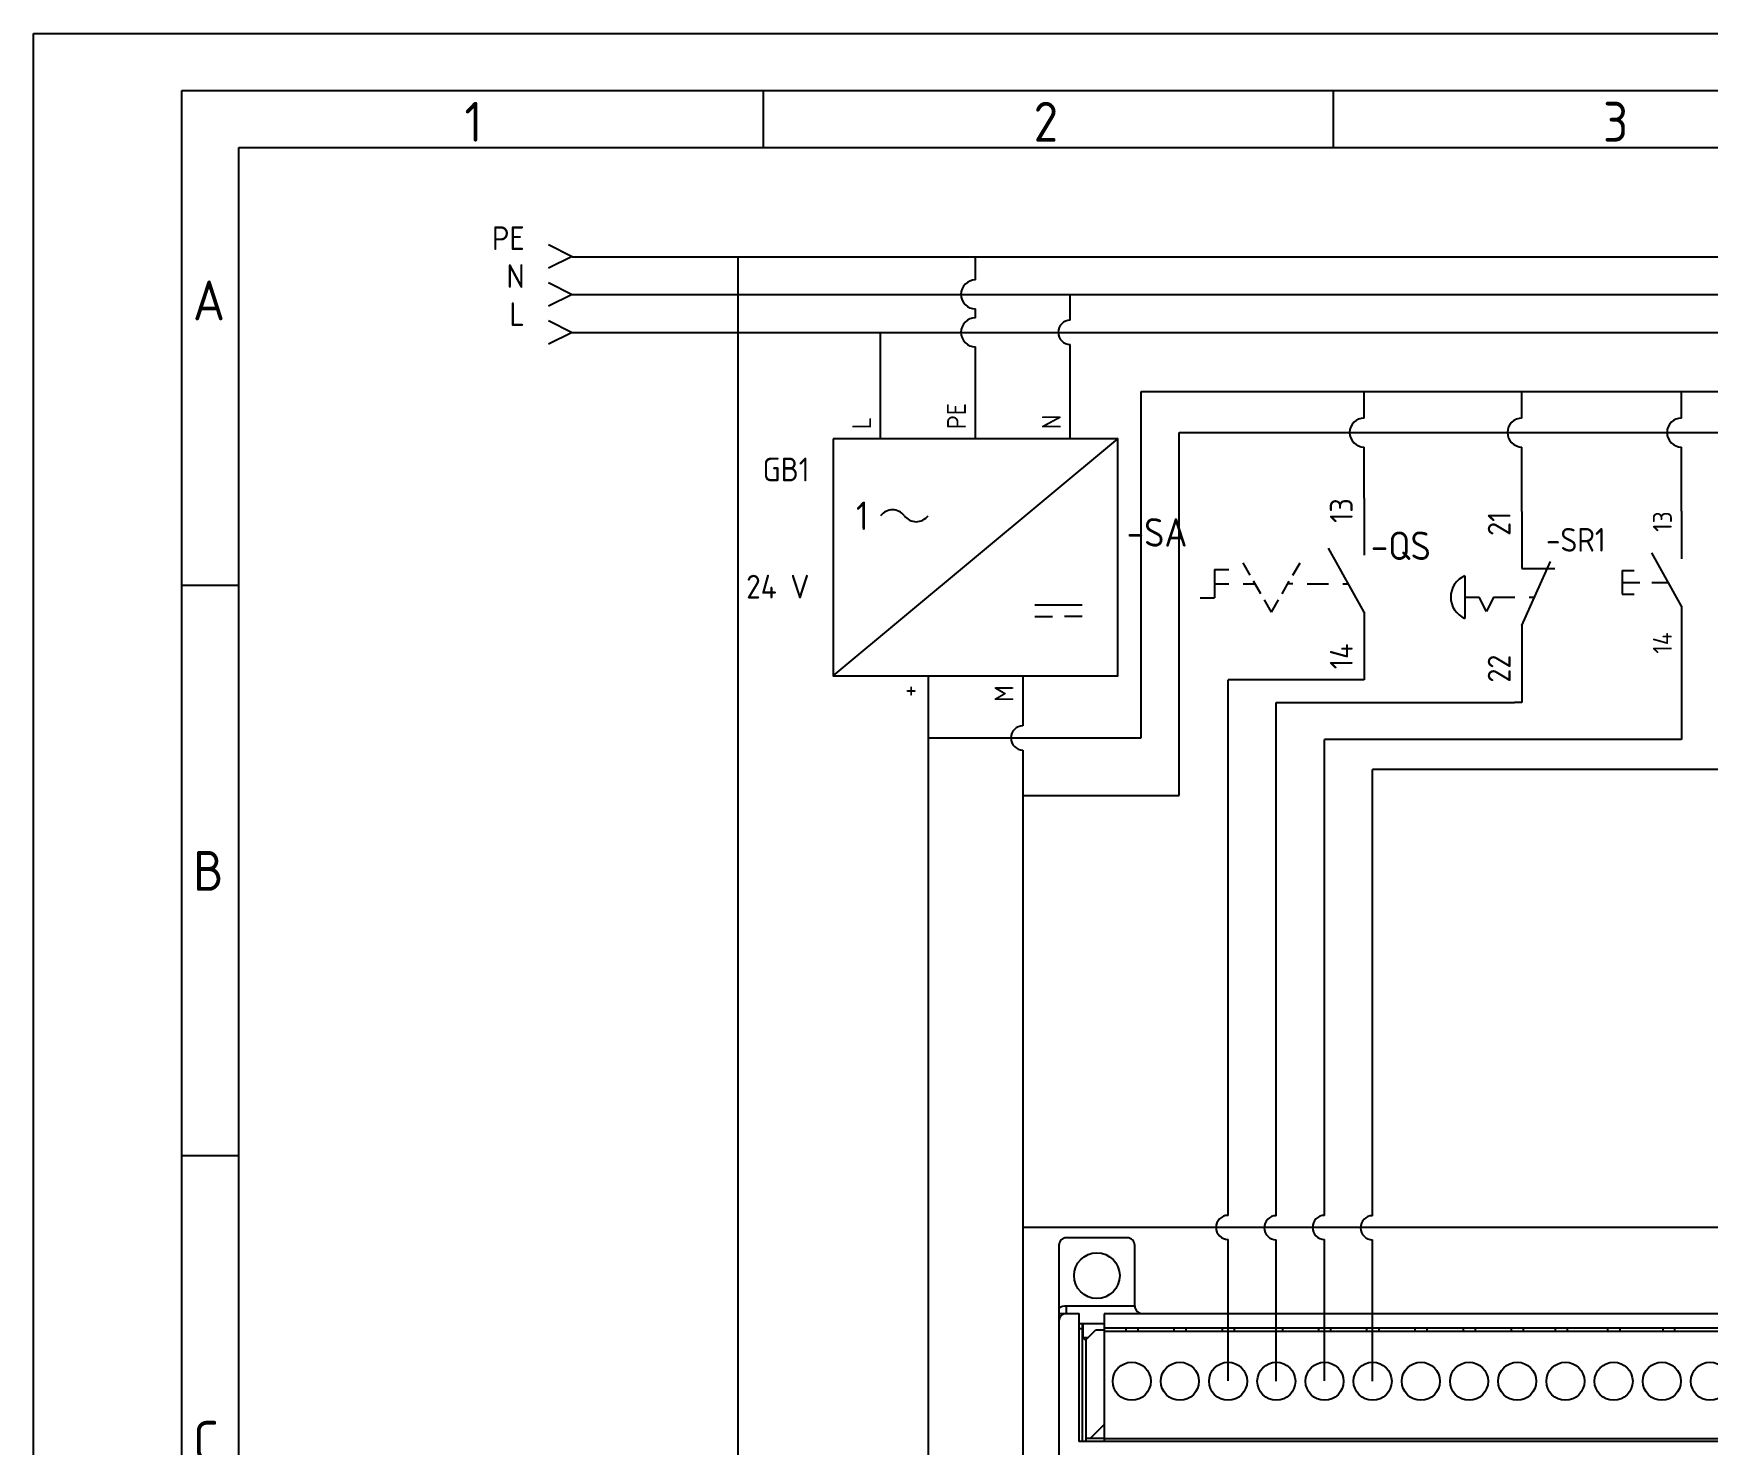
# Model space of a CAD drawing. Header units: inches. Extents: x 9 to 429, y 10 to 307.
# Drawn here: x 8.5 to 155.4, y 182.8 to 306.6 of the extents above; entities that cross this region are included whole.
import ezdxf
from ezdxf.enums import TextEntityAlignment as Align

# ---------------------------------------------------------------- set-up
doc = ezdxf.new("R2010")
doc.units = ezdxf.units.IN
doc.header["$MEASUREMENT"] = 0
for name, color, linetype in [('035', 5, 'Continuous'), ('07', 7, 'Continuous'), ('8_ALL_NOTES_BALLOONS_SYMBOLS_GT', 7, 'Continuous'), ('DESC', 5, 'Continuous'), ('RED_0.5mm^2', 1, 'Continuous'), ('RED_2.5mm^2', 1, 'Continuous'), ('SYMS', 7, 'Continuous'), ('TAGS', 51, 'Continuous'), ('TERMS', 4, 'Continuous'), ('YEL_14_THHN', 2, 'Continuous')]:
    doc.layers.add(name, color=color, linetype=linetype)
doc.styles.add('ISO Proportional', font='isocp.shx')
doc.styles.add('WD_IEC', font='isocp2.shx', dxfattribs={"width": 0.9})

# ---------------------------------------------------------------- blocks, each defined once
blk = doc.blocks.new('IEC_border_a3')
at = {"layer": '035'}
for p, q in [((64, 292), (64, 287)), ((114, 292), (114, 287)), ((17.97, 248.58), (12.98, 248.58)), ((17.98, 198.54), (13, 198.54))]:
    blk.add_line(p, q, dxfattribs=at)
for points in [[(0, 297), (420, 297), (420, 0), (0, 0)], [(18, 287), (410, 287), (410, 10), (18, 10)]]:
    blk.add_lwpolyline(points, close=True, dxfattribs=at)
at = {"layer": '07'}
blk.add_lwpolyline([(13, 292), (415, 292), (415, 5), (13, 5)], close=True, dxfattribs=at)
at = {"layer": '035', "style": 'ISO Proportional'}
for s, p in [('1', (37.81, 287.5)), ('2', (87.73, 287.5)), ('3', (137.68, 287.5)), ('A', (13.98, 271.83)), ('B', (14, 221.79)), ('C', (14, 171.79))]:
    blk.add_text(s, height=3.5, dxfattribs=at).set_placement(p)
blk = doc.blocks.new('HA1X3Y')
blk.add_lwpolyline([(-2.5, 1.25), (0, 0), (-2.5, -1.25)])
at = {"style": 'WD_IEC'}
blk.add_attdef('DESC1', text='', height=2.5, dxfattribs=at).set_placement((-5, 0.675), align=Align.RIGHT)
at = {"style": 'WD_IEC', "flags": 1}
blk.add_attdef('X1TERM01', (0, 0), '', height=0.32, dxfattribs=at)
at = {"style": 'WD_IEC'}
blk.add_attdef('DESC2', text='', height=2.5, dxfattribs=at).set_placement((-5, -0.675), align=Align.TOP_RIGHT)
blk = doc.blocks.new('VPW1_1PH')
for p, q in [((-5, -25), (25, 0)), ((16.25, -17.5), (21.25, -17.5)), ((16.25, -18.75), (18.125, -18.75)), ((21.25, -18.75), (19.375, -18.75))]:
    blk.add_line(p, q)
blk.add_lwpolyline([(-5, 0), (-5, -25), (25, -25), (25, 0)], close=True)
for centre, start, end in [((1.25, -9.0625), 36.869898, 143.130102), ((3.75, -7.1875), 216.869898, 323.130102)]:
    blk.add_arc(centre, 1.5625, start, end)
at = {"style": 'WD_IEC'}
blk.add_text('1', height=3, dxfattribs=at).set_placement((-1.25, -8.125), align=Align.MIDDLE_RIGHT)
for tag, p in [('TERM02', (9, 1)), ('TERM03', (19, 1)), ('TERM01', (-1, 1))]:
    blk.add_attdef(tag, p, '', height=2, rotation=90, dxfattribs=at)
for tag, p in [('INST', (-7.5, 2.5)), ('LOC', (-7.5, -1)), ('TAG1', (-7.5, -4.5)), ('RATING1', (-7.5, -9)), ('XREF', (-7.5, -13)), ('DESC1', (-7.5, -16.85)), ('DESC2', (-7.5, -20.35)), ('DESC3', (-7.5, -23.85))]:
    blk.add_attdef(tag, text='', height=2.5, dxfattribs=at).set_placement(p, align=Align.RIGHT)
at = {"style": 'WD_IEC', "flags": 1}
for tag, p, height in [('X2TERM01', (0, 0), 0.32), ('X2TERM02', (10, 0), 0.32), ('X2TERM03', (20, 0), 0.32), ('MFG', (27.75, -1), 1.5), ('CAT', (27.75, -3.5), 1.5), ('ASSYCODE', (26, -21.5), 1), ('FAMILY', (26, -23), 1), ('X8TERM04', (5, -25), 0.32), ('X8TERM05', (15, -25), 0.32), ('CATDESC', (26, -24.5), 1)]:
    blk.add_attdef(tag, p, '', height=height, dxfattribs=at)
at = {"style": 'WD_IEC'}
for tag, p in [('TERM04', (4, -26)), ('TERM05', (14, -26))]:
    blk.add_attdef(tag, text='', height=2, rotation=90, dxfattribs=at).set_placement(p, align=Align.RIGHT)
blk = doc.blocks.new('VPB11')
for p, q in [((0, 7.5), (0, 2.5)), ((0, -2.5), (-3.125, 3.125)), ((-6.25, 1.25), (-6.25, -1.25)), ((-6.25, 1.25), (-5, 1.25)), ((-6.25, 0), (-4.375, 0)), ((-3.125, 0), (-1.389, 0)), ((-6.25, -1.25), (-5, -1.25)), ((0, -2.5), (0, -7.5))]:
    blk.add_line(p, q)
at = {"style": 'WD_IEC'}
for tag, p in [('INST', (-8, 10.25)), ('LOC', (-8, 6.75)), ('TAG1', (-8, 3.25)), ('DESC1', (-8, -10.35)), ('DESC2', (-8, -13.85)), ('DESC3', (-8, -17.35))]:
    blk.add_attdef(tag, text='', height=2.5, dxfattribs=at).set_placement(p, align=Align.RIGHT)
blk.add_attdef('TERM01', text='', height=2, rotation=90, dxfattribs=at).set_placement((-1, 7.5), align=Align.RIGHT)
at = {"style": 'WD_IEC', "flags": 1}
for tag, p, height in [('X2TERM01', (0, 7.5), 0.32), ('CONTACT', (0.5, 4.5), 1), ('COMMON', (1.75, 3.25), 1), ('X1LINK', (0, 0), 0.32), ('ASSYCODE', (1, -4), 1), ('FAMILY', (1, -5.5), 1), ('CATDESC', (1, -7), 1), ('X8TERM02', (0, -7.5), 0.32)]:
    blk.add_attdef(tag, p, '', height=height, dxfattribs=at)
at = {"style": 'WD_IEC', "flags": 9}
for tag, p in [('MFG', (-8.5, -0.25)), ('CAT', (-8.5, -2.75))]:
    blk.add_attdef(tag, text='', height=1.5, dxfattribs=at).set_placement(p, align=Align.RIGHT)
at = {"style": 'WD_IEC'}
blk.add_attdef('TERM02', (-1, -7.5), '', height=2, rotation=90, dxfattribs=at)
at = {"lineweight": 15, "style": 'WD_IEC'}
blk.add_attdef('XREF', text='', height=2.5, dxfattribs=at).set_placement((-8, -6.35), align=Align.RIGHT)
blk = doc.blocks.new('VSS11NL')
for p, q in [((0, 7.5), (0, 2.5)), ((0, -2.5), (-3.12, 3.12)), ((-10, 0.75), (-10.62, 1.83)), ((-6.25, 0.75), (-5.62, 1.83)), ((-13.12, 1.25), (-11.88, 1.25)), ((-13.12, 1.25), (-13.12, -1.25)), ((-13.12, 0), (-11.88, 0)), ((-10.62, 0), (-9.57, 0)), ((-9.06, -0.88), (-9.69, 0.21)), ((-7.19, -0.88), (-6.56, 0.21)), ((-6.25, 0), (-6.68, 0)), ((-5, 0), (-3.12, 0)), ((-1.88, 0), (-1.39, 0)), ((-14.38, -1.25), (-13.12, -1.25)), ((-8.12, -2.5), (-8.75, -1.42)), ((-8.12, -2.5), (-7.5, -1.42)), ((0, -2.5), (0, -7.5))]:
    blk.add_line(p, q)
at = {"style": 'WD_IEC'}
for tag, p in [('INST', (-15.5, 9.25)), ('LOC', (-15.5, 6.25)), ('TAG1', (-15.5, 3.25)), ('DESC1', (-15.5, -9.35)), ('DESC2', (-15.5, -12.35)), ('DESC3', (-15.5, -15.35))]:
    blk.add_attdef(tag, text='', height=2.5, dxfattribs=at).set_placement(p, align=Align.RIGHT)
at = {"style": 'WD_IEC', "flags": 8}
for tag, p in [('POS2', (-5.62, 3.5)), ('POS1', (-10.62, 3.5))]:
    blk.add_attdef(tag, text='', height=2, rotation=90, dxfattribs=at).set_placement(p, align=Align.MIDDLE_LEFT)
at = {"style": 'WD_IEC', "flags": 1}
for tag, p, height in [('X2TERM01', (0, 7.5), 0.32), ('CONTACT', (0.5, 4.5), 1), ('COMMON', (1.75, 3.25), 1), ('X1LINK', (0, 0), 0.32), ('X8TERM02', (0, -7.5), 0.32), ('ASSYCODE', (1, -9), 1), ('FAMILY', (1, -10.5), 1), ('CATDESC', (1, -12), 1)]:
    blk.add_attdef(tag, p, '', height=height, dxfattribs=at)
at = {"style": 'WD_IEC'}
blk.add_attdef('TERM01', text='', height=2, rotation=90, dxfattribs=at).set_placement((-1, 7.5), align=Align.RIGHT)
at = {"style": 'WD_IEC', "flags": 9}
for tag, p in [('MFG', (-16, -0.25)), ('CAT', (-16, -2.75))]:
    blk.add_attdef(tag, text='', height=1.5, dxfattribs=at).set_placement(p, align=Align.RIGHT)
at = {"style": 'WD_IEC'}
blk.add_attdef('TERM02', (-1, -7.5), '', height=2, rotation=90, dxfattribs=at)
at = {"lineweight": 15, "style": 'WD_IEC'}
blk.add_attdef('XREF', text='', height=2.5, dxfattribs=at).set_placement((-15.5, -6.35), align=Align.RIGHT)
blk.add_attdef('STATE', (1.25, -6.35), '', height=2.5, dxfattribs=at)
blk = doc.blocks.new('VPB12ML')
for p, q in [((0, 7.5), (0, 2.5)), ((0, -2.5), (2.5, 3.125)), ((-5, 1.875), (-5, -1.875)), ((0, 2.5), (2.8678, 2.5)), ((-5, 0), (-3.75, 0)), ((-3.125, -1.25), (-3.75, 0)), ((-2.5, 0), (-3.125, -1.25)), ((-2.5, 0), (-0.625, 0)), ((0.625, 0), (1.11111, 0)), ((0, -2.5), (0, -7.5))]:
    blk.add_line(p, q)
blk.add_arc((-4.21875, 0), 2.03125, 112.6198649, 247.3801351)
at = {"style": 'WD_IEC'}
for tag, p in [('INST', (-8, 10.25)), ('LOC', (-8, 6.75)), ('TAG1', (-8, 3.25)), ('DESC1', (-8, -10.35)), ('DESC2', (-8, -13.85)), ('DESC3', (-8, -17.35))]:
    blk.add_attdef(tag, text='', height=2.5, dxfattribs=at).set_placement(p, align=Align.RIGHT)
at = {"style": 'WD_IEC', "flags": 1}
for tag, p, height in [('X2TERM01', (0, 7.5), 0.32), ('CONTACT', (0.5, 4.5), 1), ('COMMON', (1.75, 3.25), 1), ('X1LINK', (1.5, 0), 0.32), ('ASSYCODE', (1, -4), 1), ('FAMILY', (1, -5.5), 1), ('X8TERM02', (0, -7.5), 0.32), ('CATDESC', (1, -7), 1)]:
    blk.add_attdef(tag, p, '', height=height, dxfattribs=at)
at = {"style": 'WD_IEC'}
blk.add_attdef('TERM01', text='', height=2, rotation=90, dxfattribs=at).set_placement((-1, 7.5), align=Align.RIGHT)
at = {"style": 'WD_IEC', "flags": 9}
for tag, p in [('MFG', (-8.5, -0.25)), ('CAT', (-8.5, -2.75))]:
    blk.add_attdef(tag, text='', height=1.5, dxfattribs=at).set_placement(p, align=Align.RIGHT)
at = {"style": 'WD_IEC'}
blk.add_attdef('TERM02', (-1, -7.5), '', height=2, rotation=90, dxfattribs=at)
at = {"lineweight": 15, "style": 'WD_IEC'}
blk.add_attdef('XREF', text='', height=2.5, dxfattribs=at).set_placement((-8, -6.35), align=Align.RIGHT)

msp = doc.modelspace()

# ---------------------------------------------------------------- linework, layer by layer
at = {"color": 7, "linetype": 'Continuous'}
for p, q in [((99.14, 194.27), (100.22, 194.27)), ((100.22, 194.27), (100.22, 183.04)), ((98.48, 193.6), (98.48, 128.37)), ((227.87, 183.04), (100.22, 183.04))]:
    msp.add_line(p, q, dxfattribs=at)
msp.add_arc((99.14, 193.6), 0.666, 90, 180, dxfattribs=at)
at = {"layer": '8_ALL_NOTES_BALLOONS_SYMBOLS_GT', "color": 7, "linetype": 'Continuous'}
for p, q in [((98.48, 200.26), (98.48, 128.37)), ((104.47, 200.93), (99.14, 200.93)), ((105.13, 194.94), (105.13, 200.26)), ((98.51, 192.93), (98.51, 194.26)), ((100.26, 194.26), (98.52, 194.26)), ((99.14, 194.27), (99.14, 194.94)), ((99.14, 194.94), (105.13, 194.94)), ((100.22, 194.27), (100.22, 183.04)), ((102.44, 194.25), (102.44, 183.04)), ((162.25, 194.25), (102.44, 194.25)), ((102.44, 193.36), (100.22, 193.36)), ((100.56, 192.94), (100.22, 192.94)), ((100.56, 183.04), (100.56, 193.36)), ((100.58, 193.36), (100.58, 192.17)), ((100.85, 191.98), (101.68, 192.81)), ((102.44, 192.81), (101.68, 192.81)), ((162.25, 192.98), (102.44, 192.98)), ((102.44, 192.74), (162.25, 192.74)), ((104.34, 192.98), (104.34, 192.74)), ((105.4, 192.98), (105.4, 192.74)), ((108.57, 192.98), (108.57, 192.74)), ((109.62, 192.98), (109.62, 192.74)), ((112.79, 192.98), (112.79, 192.74)), ((113.85, 192.98), (113.85, 192.74)), ((117.5, 192.96), (117.5, 192.72)), ((118.08, 192.98), (118.08, 192.74)), ((121.25, 192.98), (121.25, 192.74)), ((122.3, 192.98), (122.3, 192.74)), ((125.47, 192.98), (125.47, 192.74)), ((126.53, 192.98), (126.53, 192.74)), ((129.7, 192.98), (129.7, 192.74)), ((130.76, 192.98), (130.76, 192.74)), ((133.93, 192.98), (133.93, 192.74)), ((134.99, 192.98), (134.99, 192.74)), ((138.16, 192.98), (138.16, 192.74)), ((139.21, 192.98), (139.21, 192.74)), ((142.02, 192.96), (142.02, 192.72)), ((143.07, 192.96), (143.07, 192.72)), ((146.61, 192.98), (146.61, 192.74)), ((147.67, 192.98), (147.67, 192.74)), ((151.44, 192.96), (151.44, 192.72)), ((152.49, 192.96), (152.49, 192.72)), ((100.58, 192.17), (101.04, 192.17)), ((100.58, 192.17), (100.81, 191.94)), ((100.85, 191.98), (100.85, 183.04)), ((102.44, 184.53), (101.23, 183.33)), ((227.87, 183.04), (100.22, 183.04)), ((102.44, 183.33), (100.85, 183.33)), ((102.44, 183.31), (162.25, 183.31))]:
    msp.add_line(p, q, dxfattribs=at)
for centre, radius in [((101.81, 197.6), 2), ((104.87, 188.34), 1.67), ((109.09, 188.34), 1.67), ((113.32, 188.34), 1.67), ((117.55, 188.34), 1.67), ((121.78, 188.34), 1.67), ((126, 188.34), 1.67), ((130.23, 188.34), 1.67), ((134.46, 188.34), 1.67), ((138.68, 188.34), 1.67), ((142.91, 188.34), 1.67), ((147.14, 188.34), 1.67), ((151.37, 188.34), 1.67), ((155.59, 188.34), 1.67)]:
    msp.add_circle(centre, radius, dxfattribs=at)
for centre, radius, start, end in [((99.14, 200.26), 0.666, 90, 180), ((104.47, 200.26), 0.666, 0, 90), ((99.14, 193.6), 1.33, 90, 120), ((99.14, 193.6), 0.666, 90, 180), ((105.8, 194.94), 0.666, 180, 270)]:
    msp.add_arc(centre, radius, start, end, dxfattribs=at)
at = {"layer": 'RED_0.5mm^2', "color": 60, "true_color": 0xc0f600}
for p, q in [((70.34, 118.8), (70.34, 286.98)), ((91.16, 284.95), (91.16, 286.98)), ((91.16, 281.62), (91.16, 282.41)), ((91.16, 271.02), (91.16, 279.08))]:
    msp.add_line(p, q, dxfattribs=at)
at = {"layer": 'RED_0.5mm^2'}
for p, q in [((153.09, 252.16), (153.09, 244.62)), ((125.25, 249.88), (113.32, 249.88)), ((125.25, 250.8), (125.25, 249.88)), ((153.09, 244.62), (121.78, 244.62))]:
    msp.add_line(p, q, dxfattribs=at)
at = {"layer": 'RED_0.5mm^2', "color": 60, "true_color": 0xc0f600}
for centre in [(91.16, 283.68), (91.16, 280.35)]:
    msp.add_arc(centre, 1.27, 90, 270, dxfattribs=at)
at = {"layer": 'RED_2.5mm^2', "color": 140}
for p, q in [((55.78, 283.68), (384.23, 283.68)), ((99.48, 281.41), (99.48, 283.68)), ((99.48, 271.02), (99.48, 279.29))]:
    msp.add_line(p, q, dxfattribs=at)
at = {"layer": 'RED_2.5mm^2', "color": 42}
for p, q in [((55.78, 280.35), (384.23, 280.35)), ((82.84, 271.02), (82.84, 280.35))]:
    msp.add_line(p, q, dxfattribs=at)
at = {"layer": 'RED_2.5mm^2'}
for p, q in [((105.7, 244.77), (105.7, 275.17)), ((105.7, 275.17), (384.23, 275.17)), ((125.25, 272.83), (125.25, 275.17)), ((139.1, 272.83), (139.1, 275.17)), ((153.09, 272.83), (153.09, 275.17)), ((109.03, 246.14), (109.03, 271.56)), ((109.03, 271.56), (384.23, 271.56)), ((125.25, 265.8), (125.25, 270.29)), ((139.1, 264.62), (139.1, 270.29)), ((153.09, 264.65), (153.09, 270.29)), ((87, 250.22), (87, 244.77)), ((95.32, 250.22), (95.32, 245.83)), ((109.03, 239.71), (109.03, 246.14)), ((87, 244.77), (105.7, 244.77)), ((87, 244.77), (87, 121.16)), ((95.32, 243.71), (95.32, 201.83)), ((95.32, 239.71), (109.03, 239.71)), ((223.22, 201.83), (95.32, 201.83)), ((95.32, 201.83), (95.32, 123.28))]:
    msp.add_line(p, q, dxfattribs=at)
at = {"layer": 'RED_2.5mm^2', "color": 140}
msp.add_arc((99.48, 280.35), 1.06, 90, 270, dxfattribs=at)
at = {"layer": 'RED_2.5mm^2'}
for centre, radius in [((125.25, 271.56), 1.27), ((139.1, 271.56), 1.27), ((153.09, 271.56), 1.27), ((95.32, 244.77), 1.06)]:
    msp.add_arc(centre, radius, 90, 270, dxfattribs=at)
at = {"layer": 'TAGS', "color": 60, "true_color": 0xc0f600}
msp.add_line((55.77, 286.98), (384.23, 286.98), dxfattribs=at)
at = {"layer": 'YEL_14_THHN', "color": 1}
for p, q in [((113.32, 202.88), (113.32, 249.88)), ((139.1, 249.62), (139.1, 247.88)), ((117.55, 202.86), (117.55, 247.88)), ((117.55, 247.88), (138.45, 247.88)), ((139.1, 247.88), (138.45, 247.88)), ((121.78, 202.88), (121.78, 244.62)), ((126, 202.86), (126, 242.01)), ((167.45, 242.01), (126, 242.01)), ((113.32, 188.36), (113.32, 200.77)), ((117.55, 188.34), (117.55, 200.75)), ((121.78, 188.36), (121.78, 200.77)), ((126, 188.34), (126, 200.75))]:
    msp.add_line(p, q, dxfattribs=at)
for centre in [(113.32, 201.83), (117.55, 201.8), (121.78, 201.83), (126, 201.8)]:
    msp.add_arc(centre, 1.06, 90, 270, dxfattribs=at)

# ---------------------------------------------------------------- block references
msp.add_blockref('IEC_border_a3', (8.53, 9.57))
at = {"layer": 'SYMS'}
ref = msp.add_blockref('HA1X3Y', (55.78, 287.01), dxfattribs=dict(at, xscale=0.8320911766307083, yscale=0.8320911766307083, zscale=0.8320911766307083))
ref.add_attrib('DESC1', 'PE', dxfattribs={"layer": 'DESC', "height": 2.08, "style": 'WD_IEC'}).set_placement((51.62, 287.57), align=Align.RIGHT)
ref = msp.add_blockref('HA1X3Y', (55.78, 283.68), dxfattribs=dict(at, xscale=0.8320911766307083, yscale=0.8320911766307083, zscale=0.8320911766307083))
ref.add_attrib('DESC1', 'N', dxfattribs={"layer": 'DESC', "height": 2.08, "style": 'WD_IEC'}).set_placement((51.62, 284.24), align=Align.RIGHT)
ref = msp.add_blockref('HA1X3Y', (55.78, 280.35), dxfattribs=dict(at, xscale=0.8320911766307083, yscale=0.8320911766307083, zscale=0.8320911766307083))
ref.add_attrib('DESC1', 'L', dxfattribs={"layer": 'DESC', "height": 2.08, "style": 'WD_IEC'}).set_placement((51.62, 280.91), align=Align.RIGHT)
ref = msp.add_blockref('VPW1_1PH', (82.84, 271.02), dxfattribs=dict(at, xscale=0.8320911766307083, yscale=0.8320911766307083, zscale=0.8320911766307083))
ref.add_attrib('TERM05', 'M', dxfattribs={"layer": 'TERMS', "height": 1.66, "rotation": 90, "style": 'WD_IEC'}).set_placement((94.49, 249.39), align=Align.RIGHT)
ref.add_attrib('TERM04', '+', dxfattribs={"layer": 'TERMS', "height": 1.66, "rotation": 90, "style": 'WD_IEC'}).set_placement((86.17, 249.39), align=Align.RIGHT)
ref.add_attrib('TERM03', 'N', (98.65, 271.85), dxfattribs={"layer": 'TERMS', "height": 1.66, "rotation": 90, "style": 'WD_IEC'})
ref.add_attrib('TERM02', 'PE', (90.33, 271.85), dxfattribs={"layer": 'TERMS', "height": 1.664, "rotation": 90, "style": 'WD_IEC'})
ref.add_attrib('TERM01', 'L', (82.01, 271.85), dxfattribs={"layer": 'TERMS', "height": 1.66, "rotation": 90, "style": 'WD_IEC'})
ref.add_attrib('DESC1', '24 V', dxfattribs={"layer": 'DESC', "height": 2.08, "style": 'WD_IEC'}).set_placement((76.6, 257), align=Align.RIGHT)
ref.add_attrib('TAG1', 'GB1', dxfattribs={"layer": 'TAGS', "height": 2.08, "style": 'WD_IEC'}).set_placement((76.6, 267.28), align=Align.RIGHT)
ref = msp.add_blockref('VSS11NL', (125.25, 258.3), dxfattribs=at)
ref.add_attrib('TERM02', '14', (124.25, 250.8), dxfattribs={"layer": 'TERMS', "height": 2, "rotation": 90, "style": 'WD_IEC'})
ref.add_attrib('TERM01', '13', dxfattribs={"layer": 'TERMS', "height": 2, "rotation": 90, "style": 'WD_IEC'}).set_placement((124.25, 265.8), align=Align.RIGHT)
ref.add_attrib('TAG1', '-SA', dxfattribs={"layer": 'TAGS', "height": 2.5, "style": 'WD_IEC'}).set_placement((109.75, 261.55), align=Align.RIGHT)
ref = msp.add_blockref('VPB12ML', (139.1, 257.12), dxfattribs=at)
ref.add_attrib('TERM02', '22', (138.1, 249.62), dxfattribs={"layer": 'TERMS', "height": 2, "rotation": 90, "style": 'WD_IEC'})
ref.add_attrib('TERM01', '21', dxfattribs={"layer": 'TERMS', "height": 2, "rotation": 90, "style": 'WD_IEC'}).set_placement((138.1, 264.62), align=Align.RIGHT)
ref.add_attrib('TAG1', '-QS', dxfattribs={"layer": 'TAGS', "height": 2.5, "style": 'WD_IEC'}).set_placement((131.1, 260.38), align=Align.RIGHT)
ref = msp.add_blockref('VPB11', (153.09, 258.41), dxfattribs=dict(at, xscale=0.8320911766307083, yscale=0.8320911766307083, zscale=0.8320911766307083))
ref.add_attrib('TERM02', '14', (152.25, 252.16), dxfattribs={"layer": 'TERMS', "height": 1.664, "rotation": 90, "style": 'WD_IEC'})
ref.add_attrib('TERM01', '13', dxfattribs={"layer": 'TERMS', "height": 1.664, "rotation": 90, "style": 'WD_IEC'}).set_placement((152.25, 264.65), align=Align.RIGHT)
ref.add_attrib('TAG1', '-SR1', dxfattribs={"layer": 'TAGS', "height": 2.08, "style": 'WD_IEC'}).set_placement((146.43, 261.11), align=Align.RIGHT)

doc.saveas('drawing.dxf')
